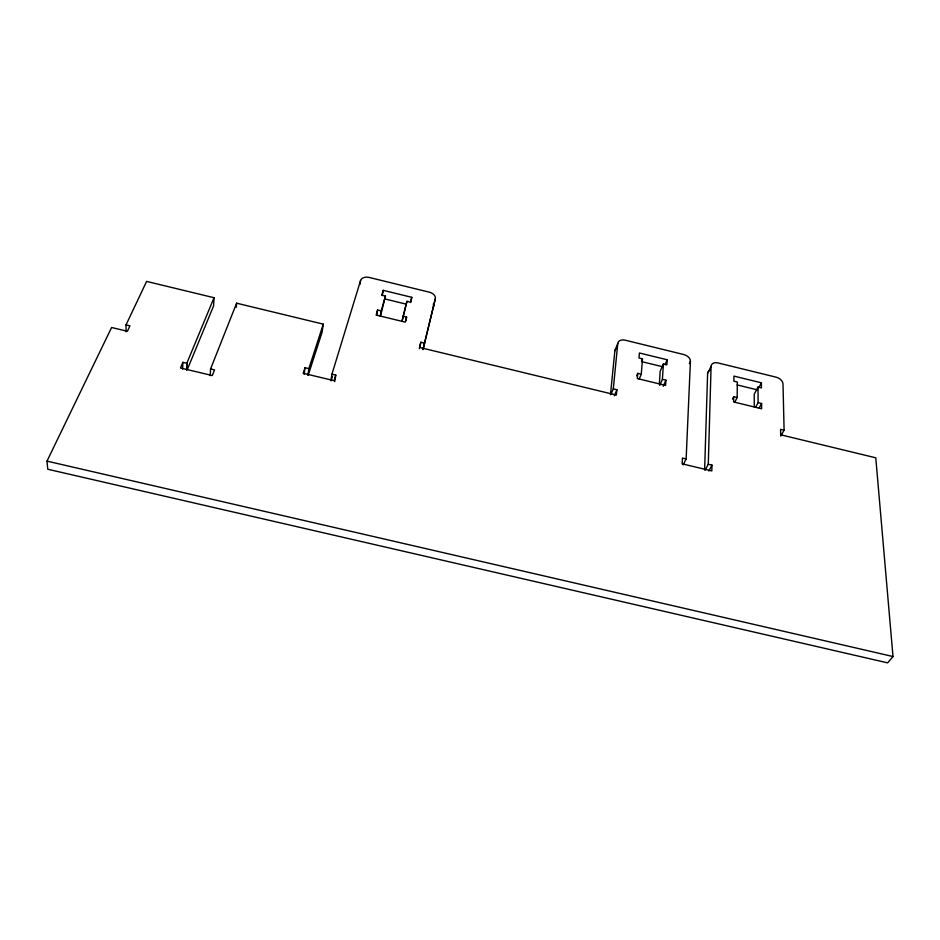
<?xml version="1.0" encoding="UTF-8"?>
<svg xmlns="http://www.w3.org/2000/svg" width="940" height="940" viewBox="0 0 940 940"><rect width="100%" height="100%" fill="white"/><g stroke="black" fill="none" stroke-linecap="round" stroke-linejoin="round"><path stroke-width="1.41" d="M734.716 402.308L737.172 397.561L737.324 382.039L733.87 381.194L733.928 376.106L761.4 382.815L761.447 387.926L758.004 387.092L754.221 394.201L754.268 406.914M737.172 397.561L733.682 396.704L733.623 401.956L761.623 408.759L761.576 403.495L758.098 402.649L755.548 407.373M705.2 470.141L708.278 464.243L711.968 465.124L711.815 470.928L682.17 463.843L682.44 458.062L686.141 458.943L690.43 361.23A7.215 4.841 23.3 0 0 683.791 354.545L625.194 340.186A7.215 4.9 21.2 0 0 617.78 343.441L614.866 350.832L610.448 394.765M708.278 464.243L711.087 366.283A7.226 4.817 24.5 0 1 718.078 362.946L776.076 377.163A7.25 4.759 26.4 0 1 782.996 383.884L784.101 430.214L780.741 436.066M182.642 369.091L182.854 362.335L186.813 363.287L186.59 370.031M704.624 469.859L707.609 373.486L711.087 366.283M186.755 369.632L186.989 362.887M126.136 331.785L126.019 324.911L146.605 281.413L214.038 297.721L213.603 305.864L187.272 369.62M210.208 375.636L210.572 368.938L236.621 303.185L323.278 324.147L322.126 332.067L308.214 375.154M659.704 385.423L662.406 379.361L665.931 380.218L665.602 385.423L637.308 378.538L637.743 373.356L641.268 374.214L642.49 358.869L639 358.022L639.411 352.982L667.177 359.773L666.871 364.826L663.393 363.98L660.174 371.265L659.351 383.837M662.406 379.361L663.393 363.98M236.328 307.227L236.621 303.185M611.294 393.743L613.291 388.843L616.875 389.712L616.37 395.047L419.569 347.447L420.85 342.231L424.516 343.123L423.024 349.551M613.291 388.843L617.78 343.441M304.113 374.308L305.007 367.74L308.861 368.656L307.944 375.224M330.904 380.712L331.938 374.179L360.584 280.484A7.356 5.005 11.2 0 1 369.173 277.441L429.439 292.211A7.308 4.994 13.5 0 1 435.326 298.779L423.059 349.457M334.722 381.616L335.78 375.107L331.938 374.179M359.914 284.432L360.584 280.484M376.611 315.264L377.598 310.036L381.229 310.917L380.23 316.134M382.239 295.56L383.226 290.343L411.791 297.322L410.674 302.515M383.226 290.343L381.84 295.207L385.423 296.088L380.488 316.052M401.897 321.41L406.926 301.34L410.51 302.21L411.791 297.322M406.926 301.34L402.062 321.292M405.774 320.987L406.609 317.097L402.978 316.216M419.369 348.67L420.85 342.231M424.516 343.123L435.326 298.779M406.609 317.097L405.281 322.138L376.164 315.053L377.598 310.036M381.229 310.917L385.423 296.088M335.78 375.107L334.099 380.665L303.185 373.274L305.007 367.74M331.115 380.618L332.396 376.423M308.861 368.656L323.278 324.147M614.372 395.822L616.875 389.712M186.813 363.287L214.038 297.721M182.854 362.335L180.492 367.987L212.299 375.542L214.532 369.878L210.572 368.938M641.456 361.312L642.49 358.869M636.709 375.8L637.743 373.356M639.188 379.09L641.268 374.214M665.027 364.638L667.177 359.773M663.205 386.27L665.931 380.218M689.314 363.639L690.43 361.23M784.101 430.214L780.576 429.357L780.693 434.797L875.775 457.804L893 656.531L887.63 662.865L47.752 469.236L47 461.129L111.602 327.496L127.394 331.268L129.943 325.851L126.019 324.911M683.168 464.877L686.141 458.943M732.46 399.089L733.682 396.704M708.866 471.011L711.968 465.124M758.886 387.562L761.4 382.815M759.015 408.219L761.576 403.495M47 461.129L893 656.531M384.578 298.873L405.869 304.066M641.879 361.677L662.571 366.729M737.136 384.93L757.616 389.924M758.004 387.092L758.098 402.649M614.866 350.832A7.167 4.9 21.2 0 1 617.239 347.812M707.609 373.486A7.179 4.817 24.6 0 1 710.252 370.219M433.27 304.102A7.261 4.994 13.5 0 1 433.516 306.522"/></g></svg>
